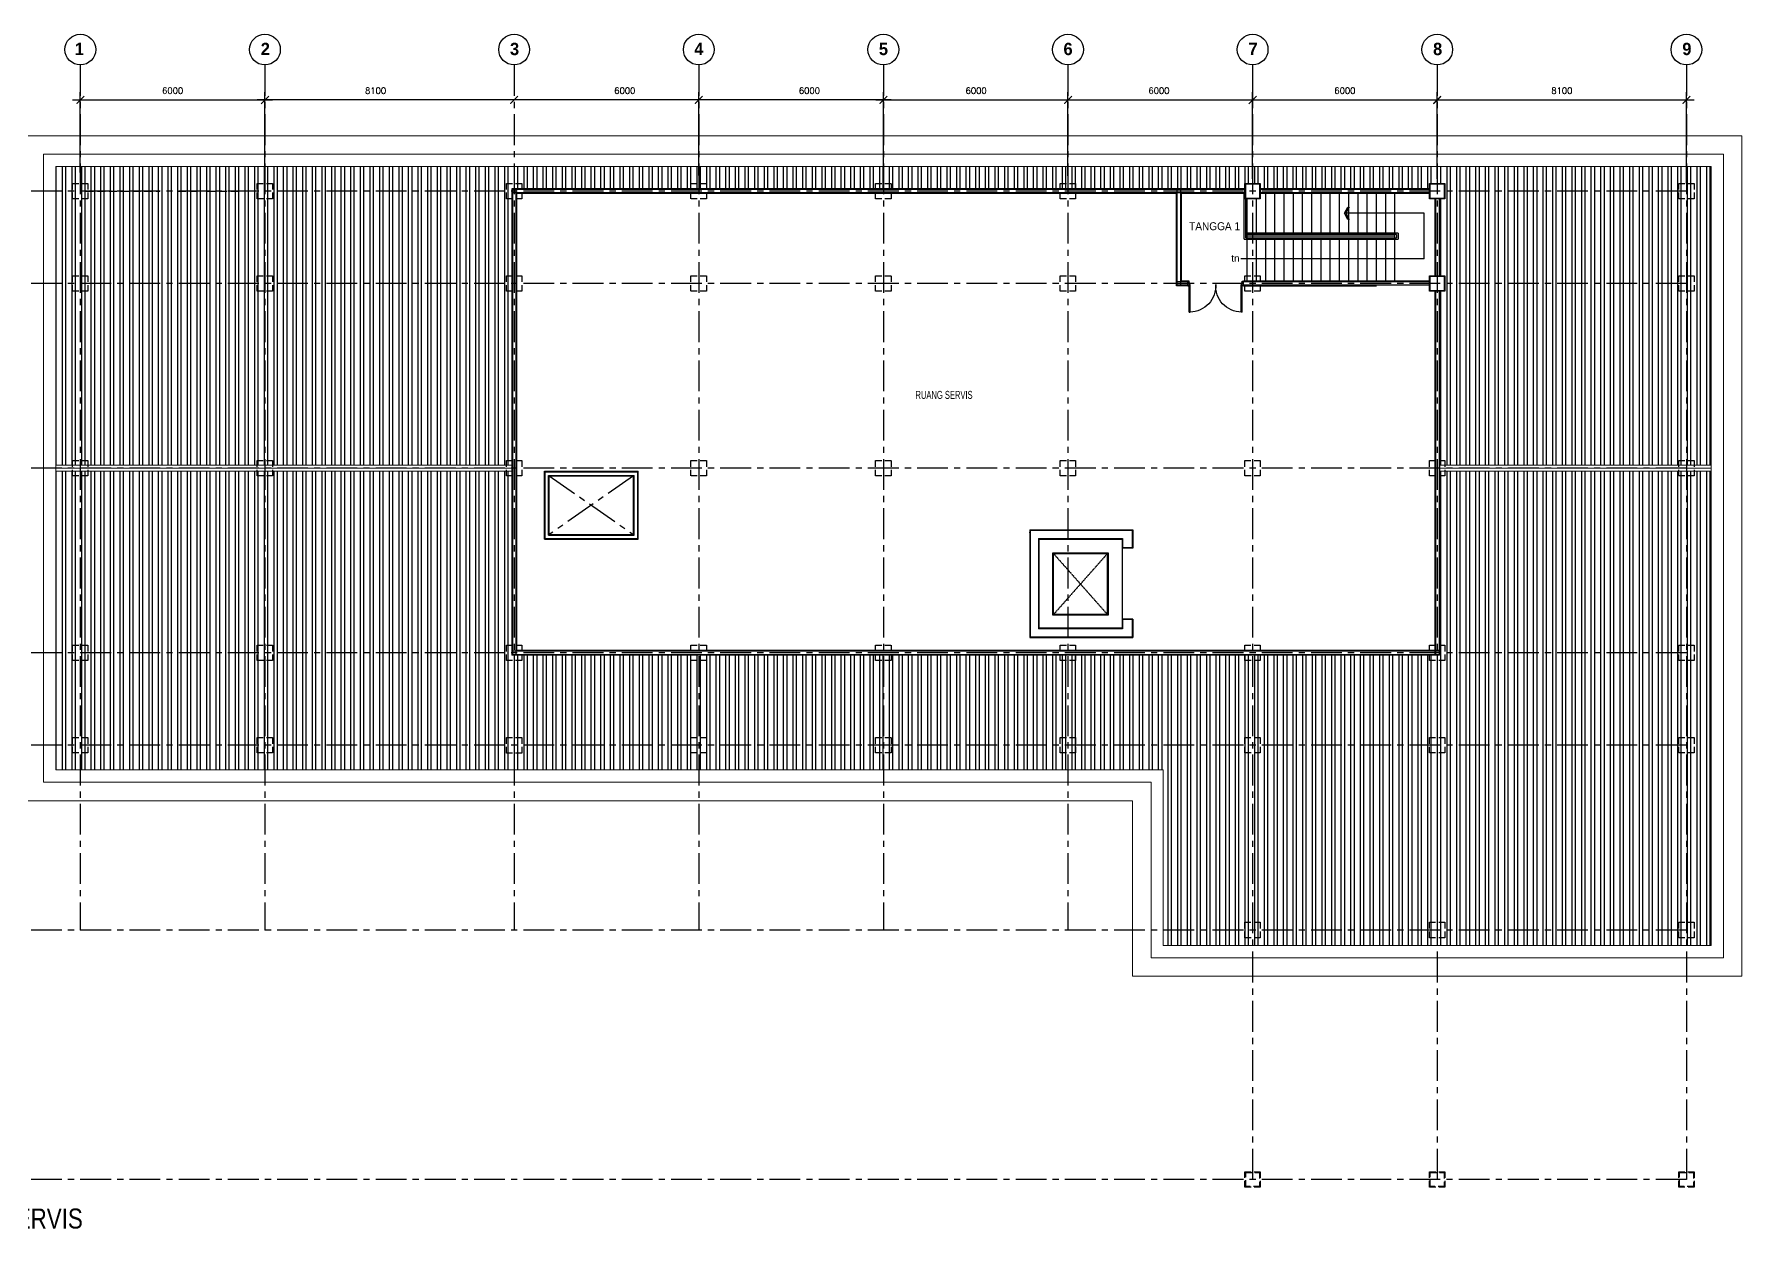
# Model space of a CAD drawing. Header units: millimetres. Extents: x 401562 to 564367, y -269451 to 12039.
# Drawn here: x 466893 to 522392, y -84874 to -46071 of the extents above; entities that cross this region are included whole.
import ezdxf

# ---------------------------------------------------------------- set-up
doc = ezdxf.new("R2010")
doc.units = ezdxf.units.MM
doc.header["$MEASUREMENT"] = 0
for name, pattern in [('CENTER', [2, 1.25, -0.25, 0.25, -0.25]), ('DASHDOT2', [0.5, 0.25, -0.125, 0, -0.125]), ('DASHED', [19.05, 12.7, -6.35]), ('HIDDEN', [0.375, 0.25, -0.125])]:
    doc.linetypes.add(name, pattern=pattern)
doc.layers.add('A-FLOR-OTLN', color=6, linetype='Continuous', lineweight=9)
doc.layers.add('TEXT', color=7, linetype='Continuous', lineweight=9)
for name, color, linetype in [('Bomba', 1, 'Continuous'), ('C-door', 1, 'Continuous'), ('FITTING', 2, 'Continuous'), ('G-bubble', 7, 'Continuous'), ('G2-text', 3, 'Continuous'), ('GRID', 9, 'Continuous'), ('Hatch-wall', 240, 'Continuous'), ('Lift Fitting', 9, 'Continuous'), ('LIFTWALL', 3, 'Continuous'), ('LINE', 1, 'Continuous'), ('ROOF', 9, 'Continuous'), ('SILING', 8, 'Continuous'), ('STAIR', 7, 'Continuous'), ('TEXT UTAMA', 4, 'Continuous'), ('VPORT', 2, 'Continuous'), ('WALL', 3, 'Continuous')]:
    doc.layers.add(name, color=color, linetype=linetype)
doc.layers.get('VPORT').off()
doc.styles.add('1', font='arial.ttf', dxfattribs={"width": 0.8, "height": 300})
doc.styles.add('ARIAL', font='arial.ttf', dxfattribs={"width": 0.65, "height": 1.6})
doc.styles.add('ROMANS', font='romans.shx', dxfattribs={"height": 200})
doc.styles.add('S100-200H', font='romans.shx', dxfattribs={"width": 0.75, "height": 200})
doc.styles.add('TECHNICBOLD', font='teb_____.pfb', dxfattribs={"height": 300})
doc.dimstyles.new('DIM-100', dxfattribs={"dimtxt": 200, "dimasz": 300, "dimexe": 200, "dimexo": 50, "dimgap": 100, "dimtad": 1, "dimtoh": 1, "dimdec": 0, "dimzin": 0, "dimdsep": 46, "dimtxsty": 'S100-200H', "dimcen": 0.09, "dimclrt": 2, "dimadec": 0, "dimazin": 0, "dimtfac": 1, "dimtdec": 0, "dimtix": 1, "dimtofl": 0, "dimtmove": 0, "dimatfit": 3, "dimfxl": 1, "dimtolj": 1, "dimtzin": 0, "dimarcsym": 0})
pattern_1 = [(270, (0, 0), (312.5, -5e-13), []), (270, (110.5, -110.5), (312.5, -5e-13), [])]

# ---------------------------------------------------------------- blocks, each defined once
blk = doc.blocks.new('_ArchTick')
at = {"color": 0, "linetype": 'ByBlock', "const_width": 0.15}
blk.add_lwpolyline([(-0.5, -0.5), (0.5, 0.5)], dxfattribs=at)
blk = doc.blocks.new('*D783')
at = {"layer": 'Bomba', "color": 1, "lineweight": -2, "ltscale": 75, "transparency": 16777216}
for p, q in [((468143, -48207), (474643, -48207)), ((468393, -50569), (468393, -47957)), ((474393, -50769), (474393, -47957))]:
    blk.add_line(p, q, dxfattribs=at)
at = {"layer": 'Bomba', "color": 1, "lineweight": -2, "ltscale": 75, "transparency": 16777216, "xscale": 250, "yscale": 250, "zscale": 250, "rotation": 180}
blk.add_blockref('_ArchTick', (468393, -48207), dxfattribs=at)
at = {"layer": 'Bomba', "color": 1, "lineweight": -2, "ltscale": 75, "transparency": 16777216, "xscale": 250, "yscale": 250, "zscale": 250}
blk.add_blockref('_ArchTick', (474393, -48207), dxfattribs=at)
at = {"layer": 'Bomba', "color": 3, "ltscale": 75, "transparency": 16777216, "insert": (471393, -47907), "char_height": 200, "attachment_point": 5, "style": 'ROMANS'}
blk.add_mtext('\\A1;6000', dxfattribs=at)
blk = doc.blocks.new('*D784')
at = {"layer": 'Bomba', "color": 1, "lineweight": -2, "ltscale": 75, "transparency": 16777216}
for p, q in [((506241, -48207), (512741, -48207)), ((506491, -50769), (506491, -47957)), ((512491, -50769), (512491, -47957))]:
    blk.add_line(p, q, dxfattribs=at)
at = {"layer": 'Bomba', "color": 1, "lineweight": -2, "ltscale": 75, "transparency": 16777216, "xscale": 250, "yscale": 250, "zscale": 250, "rotation": 180}
blk.add_blockref('_ArchTick', (506491, -48207), dxfattribs=at)
at = {"layer": 'Bomba', "color": 1, "lineweight": -2, "ltscale": 75, "transparency": 16777216, "xscale": 250, "yscale": 250, "zscale": 250}
blk.add_blockref('_ArchTick', (512491, -48207), dxfattribs=at)
at = {"layer": 'Bomba', "color": 3, "ltscale": 75, "transparency": 16777216, "insert": (509491, -47907), "char_height": 200, "attachment_point": 5, "style": 'ROMANS'}
blk.add_mtext('\\A1;6000', dxfattribs=at)
blk = doc.blocks.new('*D785')
at = {"layer": 'Bomba', "color": 1, "lineweight": -2, "ltscale": 75, "transparency": 16777216}
for p, q in [((512242, -48208), (520842, -48208)), ((512492, -50669), (512492, -47958)), ((520592, -50919), (520592, -47958))]:
    blk.add_line(p, q, dxfattribs=at)
at = {"layer": 'Bomba', "color": 1, "lineweight": -2, "ltscale": 75, "transparency": 16777216, "xscale": 250, "yscale": 250, "zscale": 250, "rotation": 180}
blk.add_blockref('_ArchTick', (512492, -48208), dxfattribs=at)
at = {"layer": 'Bomba', "color": 1, "lineweight": -2, "ltscale": 75, "transparency": 16777216, "xscale": 250, "yscale": 250, "zscale": 250}
blk.add_blockref('_ArchTick', (520592, -48208), dxfattribs=at)
at = {"layer": 'Bomba', "color": 3, "ltscale": 75, "transparency": 16777216, "insert": (516542, -47908), "char_height": 200, "attachment_point": 5, "style": 'ROMANS'}
blk.add_mtext('\\A1;8100', dxfattribs=at)
blk = doc.blocks.new('*D789')
at = {"layer": 'Bomba', "color": 1, "lineweight": -2, "ltscale": 75, "transparency": 16777216}
for p, q in [((494242, -48208), (500742, -48208)), ((494492, -50664), (494492, -47958)), ((500492, -48208), (500492, -47958))]:
    blk.add_line(p, q, dxfattribs=at)
at = {"layer": 'Bomba', "color": 1, "lineweight": -2, "ltscale": 75, "transparency": 16777216, "xscale": 250, "yscale": 250, "zscale": 250, "rotation": 180}
blk.add_blockref('_ArchTick', (494492, -48208), dxfattribs=at)
at = {"layer": 'Bomba', "color": 1, "lineweight": -2, "ltscale": 75, "transparency": 16777216, "xscale": 250, "yscale": 250, "zscale": 250}
blk.add_blockref('_ArchTick', (500492, -48208), dxfattribs=at)
at = {"layer": 'Bomba', "color": 3, "ltscale": 75, "transparency": 16777216, "insert": (497507, -47908), "char_height": 200, "attachment_point": 5, "style": 'ROMANS'}
blk.add_mtext('\\A1;6000', dxfattribs=at)
blk = doc.blocks.new('*D791')
at = {"layer": 'Bomba', "color": 1, "lineweight": -2, "ltscale": 75, "transparency": 16777216}
for p, q in [((506492, -47701), (506492, -48458)), ((500242, -48208), (506742, -48208)), ((500492, -50669), (500492, -47958))]:
    blk.add_line(p, q, dxfattribs=at)
at = {"layer": 'Bomba', "color": 1, "lineweight": -2, "ltscale": 75, "transparency": 16777216, "xscale": 250, "yscale": 250, "zscale": 250, "rotation": 180}
blk.add_blockref('_ArchTick', (500492, -48208), dxfattribs=at)
at = {"layer": 'Bomba', "color": 1, "lineweight": -2, "ltscale": 75, "transparency": 16777216, "xscale": 250, "yscale": 250, "zscale": 250}
blk.add_blockref('_ArchTick', (506492, -48208), dxfattribs=at)
at = {"layer": 'Bomba', "color": 3, "ltscale": 75, "transparency": 16777216, "insert": (503447, -47908), "char_height": 200, "attachment_point": 5, "style": 'ROMANS'}
blk.add_mtext('\\A1;6000', dxfattribs=at)
blk = doc.blocks.new('*D792')
at = {"layer": 'Bomba', "color": 1, "lineweight": -2, "ltscale": 75, "transparency": 16777216}
for p, q in [((482743, -48208), (474143, -48208)), ((474393, -48457), (474393, -48458)), ((482493, -48457), (482493, -48458))]:
    blk.add_line(p, q, dxfattribs=at)
at = {"layer": 'Bomba', "color": 1, "lineweight": -2, "ltscale": 75, "transparency": 16777216, "xscale": 250, "yscale": 250, "zscale": 250, "rotation": 180}
blk.add_blockref('_ArchTick', (474393, -48208), dxfattribs=at)
at = {"layer": 'Bomba', "color": 1, "lineweight": -2, "ltscale": 75, "transparency": 16777216, "xscale": 250, "yscale": 250, "zscale": 250}
blk.add_blockref('_ArchTick', (482493, -48208), dxfattribs=at)
at = {"layer": 'Bomba', "color": 3, "ltscale": 75, "transparency": 16777216, "insert": (477989, -47908), "char_height": 200, "attachment_point": 5, "style": 'ROMANS'}
blk.add_mtext('\\A1;8100', dxfattribs=at)
blk = doc.blocks.new('*D793')
at = {"layer": 'Bomba', "color": 1, "lineweight": -2, "ltscale": 75, "transparency": 16777216}
for p, q in [((488742, -48208), (482242, -48208)), ((482492, -48457), (482492, -48458)), ((488492, -48457), (488492, -48458))]:
    blk.add_line(p, q, dxfattribs=at)
at = {"layer": 'Bomba', "color": 1, "lineweight": -2, "ltscale": 75, "transparency": 16777216, "xscale": 250, "yscale": 250, "zscale": 250, "rotation": 180}
blk.add_blockref('_ArchTick', (482492, -48208), dxfattribs=at)
at = {"layer": 'Bomba', "color": 1, "lineweight": -2, "ltscale": 75, "transparency": 16777216, "xscale": 250, "yscale": 250, "zscale": 250}
blk.add_blockref('_ArchTick', (488492, -48208), dxfattribs=at)
at = {"layer": 'Bomba', "color": 3, "ltscale": 75, "transparency": 16777216, "insert": (486089, -47908), "char_height": 200, "attachment_point": 5, "style": 'ROMANS'}
blk.add_mtext('\\A1;6000', dxfattribs=at)
blk = doc.blocks.new('*D796')
at = {"layer": 'Bomba', "color": 1, "lineweight": -2, "ltscale": 75, "transparency": 16777216}
for p, q in [((494742, -48208), (488242, -48208)), ((488492, -50664), (488492, -47958)), ((494492, -50669), (494492, -47958))]:
    blk.add_line(p, q, dxfattribs=at)
at = {"layer": 'Bomba', "color": 1, "lineweight": -2, "ltscale": 75, "transparency": 16777216, "xscale": 250, "yscale": 250, "zscale": 250, "rotation": 180}
blk.add_blockref('_ArchTick', (488492, -48208), dxfattribs=at)
at = {"layer": 'Bomba', "color": 1, "lineweight": -2, "ltscale": 75, "transparency": 16777216, "xscale": 250, "yscale": 250, "zscale": 250}
blk.add_blockref('_ArchTick', (494492, -48208), dxfattribs=at)
at = {"layer": 'Bomba', "color": 3, "ltscale": 75, "transparency": 16777216, "insert": (492089, -47908), "char_height": 200, "attachment_point": 5, "style": 'ROMANS'}
blk.add_mtext('\\A1;6000', dxfattribs=at)
blk = doc.blocks.new('A$C208C13F9')
at = {"layer": 'FITTING', "color": 4}
for p, q in [((750, 725), (750, 2750)), ((750, 2750), (2550, 2750)), ((775, 750), (775, 2725)), ((775, 2725), (2525, 2725)), ((2525, 750), (2525, 2725)), ((2550, 2750), (2550, 725)), ((2550, 725), (750, 725)), ((2525, 750), (775, 750))]:
    blk.add_line(p, q, dxfattribs=at)
at = {"layer": 'Lift Fitting', "linetype": 'DASHDOT2'}
for p, q in [((775, 2725), (2525, 750)), ((2525, 2725), (775, 750))]:
    blk.add_line(p, q, dxfattribs=at)
at = {"layer": 'LIFTWALL'}
for p, q in [((18, 3482), (3332, 3482)), ((18, 3482), (18, 18)), ((3332, 3482), (3332, 2918)), ((282, 3218), (3018, 3218)), ((282, 3218), (282, 282)), ((3018, 3218), (3018, 2918)), ((3332, 2918), (3018, 2918)), ((3018, 582), (3018, 282)), ((3332, 582), (3018, 582)), ((3332, 582), (3332, 18)), ((18, 18), (3332, 18)), ((3018, 282), (282, 282))]:
    blk.add_line(p, q, dxfattribs=at)
at = {"layer": 'LINE', "color": 9, "linetype": 'Continuous', "ltscale": 2000}
for p, q in [((0, 3500), (3350, 3500)), ((0, 3500), (0, 0)), ((3350, 3500), (3350, 2900)), ((300, 3200), (3000, 3200)), ((300, 3200), (300, 300)), ((3000, 3200), (3000, 2900)), ((3350, 2900), (3000, 2900)), ((3000, 600), (3000, 300)), ((3350, 600), (3000, 600)), ((3350, 600), (3350, 0)), ((0, 0), (3350, 0)), ((3000, 300), (300, 300))]:
    blk.add_line(p, q, dxfattribs=at)
blk = doc.blocks.new('P9')
at = {"layer": 'C-door', "color": 12}
for p, q in [((532183, 332523), (533083, 332523)), ((532183, 332523), (532183, 332493)), ((532183, 332493), (533083, 332493)), ((533038, 332560), (533038, 332560)), ((533038, 332560), (533188, 332560)), ((533038, 332560), (533038, 332525)), ((533038, 332525), (533085, 332525)), ((533083, 332523), (533083, 332493)), ((533085, 332525), (533085, 332510)), ((533085, 332510), (533141, 332510)), ((533141, 332525), (533188, 332525)), ((533141, 332510), (533141, 332525)), ((533188, 332525), (533188, 332560)), ((532183, 330827), (533083, 330827)), ((532183, 330797), (532183, 330827)), ((532183, 330797), (533083, 330797)), ((533038, 330760), (533038, 330795)), ((533038, 330795), (533085, 330795)), ((533083, 330797), (533083, 330827)), ((533085, 330810), (533141, 330810)), ((533085, 330795), (533085, 330810)), ((533085, 330795), (533085, 330810)), ((533141, 330810), (533141, 330795)), ((533141, 330795), (533188, 330795)), ((533188, 330795), (533188, 330760)), ((533038, 330760), (533038, 330760)), ((533038, 330760), (533188, 330760))]:
    blk.add_line(p, q, dxfattribs=at)
at = {"layer": 'Hatch-wall', "color": 1, "ltscale": 2}
for centre, start, end in [((533034, 332510), 181.13, 273.2981), ((533034, 330810), 86.7019, 178.87)]:
    blk.add_arc(centre, 851, start, end, dxfattribs=at)

msp = doc.modelspace()

# ---------------------------------------------------------------- hatches: boundary and pattern name
at = {"layer": 'ROOF', "linetype": 'Continuous'}
h = msp.add_hatch(dxfattribs=at)
h.set_pattern_fill('STEEL', color=252, scale=2500, angle=585, style=0)
h.set_pattern_definition(pattern_1)
h.paths.add_polyline_path([(482416.8, -60068.5), (467592.6, -60068.4), (467592.6, -50368.8), (521391.9, -50369.2), (521391.8, -60068.9), (512568.8, -60068.8), (512568.8, -54418.8), (512742.4, -54418.8), (512742.4, -53918.8), (512568.9, -53918.8), (512568.9, -51418.8), (512742.4, -51418.8), (512742.4, -50918.8), (512241.4, -50918.8), (512241.4, -51093.8), (506742.4, -51093.8), (506742.4, -50918.8), (506241.4, -50918.8), (506241.4, -51093.8), (482416.9, -51093.8)])
h = msp.add_hatch(dxfattribs=at)
h.set_pattern_fill('STEEL', color=252, scale=2500, angle=585, style=0)
h.set_pattern_definition(pattern_1)
h.paths.add_polyline_path([(482416.8, -60268.5), (467592.6, -60268.4), (467592.6, -69968.8), (503589.7, -69968.8), (503589.7, -75668.8), (521391.7, -75668.9), (521391.8, -60268.9), (512568.8, -60268.8), (512568.8, -66244), (482416.8, -66243.8)])

# ---------------------------------------------------------------- linework, layer by layer
at = {"color": 9, "linetype": 'DASHED', "ltscale": 20}
for p, q in [((468567.2, -51168.8), (470973.4, -51168.8)), ((471567.1, -51168.8), (472223.4, -51168.8)), ((472523.4, -51168.8), (473618.8, -51168.8))]:
    msp.add_line(p, q, dxfattribs=at)
at = {"layer": 'A-FLOR-OTLN', "color": 4, "linetype": 'Continuous', "ltscale": 12}
for p, q in [((522391.9, -49368.8), (466592.7, -49368.8)), ((522391.9, -49368.8), (522391.7, -76668.8)), ((467192.6, -49968.8), (467192.5, -70368.8)), ((521791.9, -49968.8), (467192.6, -49968.8)), ((467592.6, -50368.8), (467592.5, -69968.8)), ((521391.9, -50368.8), (467592.6, -50368.8)), ((521391.9, -50368.8), (521391.7, -75668.8)), ((521791.9, -49968.8), (521791.7, -76068.8)), ((467592.6, -60068.4), (482416.8, -60068.5)), ((467592.6, -60168.8), (482416.8, -60168.8)), ((467592.6, -60268.4), (482416.8, -60268.5)), ((512568.8, -60068.8), (521391.8, -60068.9)), ((512568.8, -60168.8), (521391.8, -60168.9)), ((512568.8, -60268.8), (521391.8, -60268.9)), ((503189.7, -70368.8), (467192.5, -70368.8)), ((503589.7, -69968.8), (467592.5, -69968.8)), ((503189.7, -76068.8), (503189.7, -70368.8)), ((503589.7, -75668.8), (503589.7, -69968.8)), ((502589.7, -70968.8), (466592.5, -70968.8)), ((502589.7, -76668.8), (502589.7, -70968.8)), ((521391.7, -75668.8), (503589.7, -75668.8)), ((521791.7, -76068.8), (503189.7, -76068.8)), ((522391.7, -76668.8), (502589.7, -76668.8))]:
    msp.add_line(p, q, dxfattribs=at)
at = {"layer": 'A-FLOR-OTLN', "color": 6, "linetype": 'Continuous', "ltscale": 12}
for points in [[(506266.4, -50943.8), (506717.4, -50943.8), (506717.4, -51393.8), (506266.4, -51393.8)], [(512266.4, -50943.8), (512717.4, -50943.8), (512717.4, -51393.8), (512266.4, -51393.8)], [(512266.4, -53943.8), (512717.4, -53943.8), (512717.4, -54393.8), (512266.4, -54393.8)]]:
    msp.add_lwpolyline(points, close=True, dxfattribs=at)
at = {"layer": 'G-bubble'}
for centre in [(468394.7, -46571.2), (474392.7, -46571.2), (482492, -46571.2), (488492.7, -46571.2), (494492, -46571.3), (500492, -46571.2), (506492, -46571.2), (512492, -46571.2), (520591.9, -46571.2)]:
    msp.add_circle(centre, 500, dxfattribs=at)
at = {"layer": 'GRID', "linetype": 'CENTER', "ltscale": 800}
for p, q in [((468392.7, -47071.2), (468392.4, -75168.8)), ((474392.7, -47071.2), (474392.4, -75168.8)), ((482492, -47071.2), (482491.7, -75168.8)), ((488492, -47071.2), (488491.7, -75168.8)), ((494492, -47071.3), (494491.7, -75168.8)), ((500492, -47071.2), (500491.7, -75168.8)), ((506492, -47071.2), (506491.6, -83268.8)), ((512492, -47071.2), (512491.6, -83268.8)), ((520591.9, -47071.2), (520591.6, -83268.8)), ((520591.9, -51168.8), (451392.6, -51168.8)), ((520591.9, -54168.8), (451392.6, -54168.8)), ((520591.9, -60168.8), (451392.6, -60168.8)), ((483627.5, -60418.9), (486373.6, -62323.9)), ((486373.6, -60418.9), (483627.5, -62323.9)), ((520591.9, -66168.8), (451392.6, -66168.8)), ((520591.9, -69168.8), (451392.6, -69168.8)), ((520591.9, -75168.8), (451392.6, -75168.8)), ((520591.9, -83268.8), (451392.6, -83268.8))]:
    msp.add_line(p, q, dxfattribs=at)
at = {"layer": 'GRID', "color": 9, "linetype": 'HIDDEN', "ltscale": 800}
msp.add_line((506217.6, -51248.8), (506217.6, -51243.8), dxfattribs=at)
for points in [[(468140.1, -50918.4), (468641.2, -50918.4), (468641.2, -51418.4), (468140.1, -51418.4)], [(474140.1, -50918.4), (474641.2, -50918.4), (474641.2, -51418.4), (474140.1, -51418.4)], [(482239.4, -50918.6), (482740.5, -50918.6), (482740.5, -51418.6), (482239.4, -51418.6)], [(488239.4, -50918.4), (488740.5, -50918.4), (488740.5, -51418.4), (488239.4, -51418.4)], [(494239.4, -50918.4), (494740.5, -50918.4), (494740.5, -51418.4), (494239.4, -51418.4)], [(500239.4, -50918.7), (500740.5, -50918.7), (500740.5, -51418.7), (500239.4, -51418.7)], [(520339.4, -50918.8), (520840.5, -50918.8), (520840.5, -51418.8), (520339.4, -51418.8)], [(468140.1, -53918.4), (468641.2, -53918.4), (468641.2, -54418.4), (468140.1, -54418.4)], [(474140.1, -53918.4), (474641.2, -53918.4), (474641.2, -54418.4), (474140.1, -54418.4)], [(482239.4, -53918.6), (482740.4, -53918.6), (482740.4, -54418.6), (482239.4, -54418.6)], [(488239.4, -53918.4), (488740.4, -53918.4), (488740.4, -54418.4), (488239.4, -54418.4)], [(494239.4, -53918.4), (494740.4, -53918.4), (494740.4, -54418.4), (494239.4, -54418.4)], [(500239.4, -53918.7), (500740.4, -53918.7), (500740.4, -54418.7), (500239.4, -54418.7)], [(506239.4, -53918.8), (506740.4, -53918.8), (506740.4, -54418.8), (506239.4, -54418.8)], [(520339.4, -53918.8), (520840.5, -53918.8), (520840.5, -54418.8), (520339.4, -54418.8)], [(468140, -59918.8), (468641.1, -59918.8), (468641.1, -60418.8), (468140, -60418.8)], [(474140, -59918.8), (474641.1, -59918.8), (474641.1, -60418.8), (474140, -60418.8)], [(482239.3, -59919), (482740.4, -59919), (482740.4, -60419), (482239.3, -60419)], [(488239.3, -59918.8), (488740.4, -59918.8), (488740.4, -60418.8), (488239.3, -60418.8)], [(494239.3, -59918.8), (494740.4, -59918.8), (494740.4, -60418.8), (494239.3, -60418.8)], [(500239.3, -59919.1), (500740.4, -59919.1), (500740.4, -60419.1), (500239.3, -60419.1)], [(506239.3, -59919.2), (506740.4, -59919.2), (506740.4, -60419.2), (506239.3, -60419.2)], [(512239.4, -59918.8), (512740.5, -59918.8), (512740.5, -60418.8), (512239.4, -60418.8)], [(520339.5, -59918.8), (520840.5, -59918.8), (520840.5, -60418.8), (520339.5, -60418.8)], [(468140, -65918.8), (468641.1, -65918.8), (468641.1, -66418.8), (468140, -66418.8)], [(474140, -65918.8), (474641.1, -65918.8), (474641.1, -66418.8), (474140, -66418.8)], [(482239.3, -65919), (482740.3, -65919), (482740.3, -66419), (482239.3, -66419)], [(488239.3, -65918.8), (488740.3, -65918.8), (488740.3, -66418.8), (488239.3, -66418.8)], [(494239.3, -65918.8), (494740.4, -65918.8), (494740.4, -66418.8), (494239.3, -66418.8)], [(500239.3, -65919.1), (500740.4, -65919.1), (500740.4, -66419.1), (500239.3, -66419.1)], [(506239.3, -65919.2), (506740.4, -65919.2), (506740.4, -66419.2), (506239.3, -66419.2)], [(512239.4, -65918.8), (512740.5, -65918.8), (512740.5, -66418.8), (512239.4, -66418.8)], [(520339.3, -65918.8), (520840.3, -65918.8), (520840.3, -66418.8), (520339.3, -66418.8)], [(468140, -68918.8), (468641, -68918.8), (468641, -69418.8), (468140, -69418.8)], [(474140, -68918.8), (474641, -68918.8), (474641, -69418.8), (474140, -69418.8)], [(482239.3, -68919), (482740.3, -68919), (482740.3, -69419), (482239.3, -69419)], [(488239.3, -68918.8), (488740.3, -68918.8), (488740.3, -69418.8), (488239.3, -69418.8)], [(494239.3, -68918.8), (494740.3, -68918.8), (494740.3, -69418.8), (494239.3, -69418.8)], [(500239.3, -68918.7), (500740.3, -68918.7), (500740.3, -69418.7), (500239.3, -69418.7)], [(506239.3, -68918.8), (506740.3, -68918.8), (506740.3, -69418.8), (506239.3, -69418.8)], [(512239.3, -68918.8), (512740.3, -68918.8), (512740.3, -69418.8), (512239.3, -69418.8)], [(520339.2, -68918.8), (520840.3, -68918.8), (520840.3, -69418.8), (520339.2, -69418.8)], [(506239.2, -74918.8), (506740.3, -74918.8), (506740.3, -75418.8), (506239.2, -75418.8)], [(512239.2, -74918.8), (512740.3, -74918.8), (512740.3, -75418.8), (512239.2, -75418.8)], [(520339.4, -74918.8), (520840.5, -74918.8), (520840.5, -75418.8), (520339.4, -75418.8)], [(506241.4, -83018.8), (506742.4, -83018.8), (506742.4, -83518.8), (506241.4, -83518.8)], [(506266.4, -83043.8), (506717.4, -83043.8), (506717.4, -83493.8), (506266.4, -83493.8)], [(512241.2, -83018.8), (512742.2, -83018.8), (512742.2, -83518.8), (512241.2, -83518.8)], [(512241.4, -83018.8), (512742.4, -83018.8), (512742.4, -83518.8), (512241.4, -83518.8)], [(512266.2, -83043.8), (512717.2, -83043.8), (512717.2, -83493.8), (512266.2, -83493.8)], [(512266.4, -83043.8), (512717.4, -83043.8), (512717.4, -83493.8), (512266.4, -83493.8)], [(520341.1, -83018.8), (520842.2, -83018.8), (520842.2, -83518.8), (520341.1, -83518.8)], [(520341.2, -83018.8), (520842.2, -83018.8), (520842.2, -83518.8), (520341.2, -83518.8)], [(520366.1, -83043.8), (520817.2, -83043.8), (520817.2, -83493.8), (520366.1, -83493.8)], [(520366.2, -83043.8), (520817.2, -83043.8), (520817.2, -83493.8), (520366.2, -83493.8)]]:
    msp.add_lwpolyline(points, close=True, dxfattribs=at)
at = {"layer": 'LINE', "color": 9, "linetype": 'Continuous', "ltscale": 2000}
for p, q in [((482416.9, -51093.8), (482416.8, -66243.8)), ((506241.4, -51093.8), (482416.9, -51093.8)), ((482566.9, -51243.8), (482566.8, -66093.8)), ((504017.8, -51243.8), (482566.9, -51243.8)), ((504017.8, -54243.7), (504017.8, -51243.8)), ((504167.5, -51243.8), (504167.5, -54093.7)), ((506241.4, -51243.8), (504167.5, -51243.8)), ((506317.6, -52531.3), (506317.6, -51418.8)), ((506617.6, -52531.3), (506617.6, -51418.8)), ((512241.4, -51093.8), (506742.4, -51093.8)), ((512241.4, -51243.8), (506742.4, -51243.8)), ((506917.6, -52531.3), (506917.6, -51243.8)), ((507217.6, -52531.3), (507217.6, -51243.8)), ((507517.6, -52531.3), (507517.6, -51243.8)), ((507817.6, -52531.3), (507817.6, -51243.8)), ((508117.6, -52531.3), (508117.6, -51243.8)), ((508417.6, -52531.3), (508417.6, -51243.8)), ((508717.6, -52531.3), (508717.6, -51243.8)), ((509017.6, -52531.3), (509017.6, -51243.8)), ((509317.6, -52531.3), (509317.6, -51243.8)), ((509617.6, -52531.3), (509617.6, -51243.8)), ((509917.6, -52531.3), (509917.6, -51243.8)), ((510217.6, -52531.3), (510217.6, -51243.8)), ((510517.6, -52531.3), (510517.6, -51243.8)), ((510817.6, -52531.3), (510817.6, -51243.8)), ((511117.6, -52531.3), (511117.6, -51243.8)), ((512418.9, -51418.8), (512418.9, -53918.8)), ((512568.9, -51418.8), (512568.9, -53918.8)), ((506317.6, -52681.3), (506317.6, -52581.3)), ((511117.6, -52681.3), (511117.6, -52581.3)), ((506317.6, -54093.7), (506317.6, -52731.3)), ((506617.6, -54093.7), (506617.6, -52731.3)), ((506917.6, -54093.7), (506917.6, -52731.3)), ((507217.6, -54093.7), (507217.6, -52731.3)), ((507517.6, -54093.7), (507517.6, -52731.3)), ((507817.6, -54093.7), (507817.6, -52731.3)), ((508117.6, -54093.7), (508117.6, -52731.3)), ((508417.6, -54093.7), (508417.6, -52731.3)), ((508717.6, -54093.7), (508717.6, -52731.3)), ((509017.6, -54093.7), (509017.6, -52731.3)), ((509317.6, -54093.7), (509317.6, -52731.3)), ((509617.6, -54093.7), (509617.6, -52731.3)), ((509917.6, -54093.7), (509917.6, -52731.3)), ((510217.6, -54093.7), (510217.6, -52731.3)), ((510517.6, -54093.7), (510517.6, -52731.3)), ((510817.6, -54093.7), (510817.6, -52731.3)), ((511117.6, -54093.7), (511117.6, -52731.3)), ((504392.2, -54243.7), (504017.8, -54243.7)), ((504392.2, -54093.7), (504167.5, -54093.7)), ((506192.2, -54243.7), (510516.7, -54243.8)), ((512418.9, -54418.8), (512418.8, -66244)), ((512568.9, -54418.8), (512568.8, -66244)), ((483477.6, -62473.9), (483477.5, -60268.9)), ((483627.6, -62323.9), (483627.5, -60418.9)), ((502247.5, -62768.2), (502247.5, -65068.2)), ((512566.8, -66243.8), (482416.8, -66243.8)), ((512566.8, -66093.8), (482566.8, -66093.8)), ((494417, -69418.9), (494417, -69418.8)), ((494566.9, -69418.8), (494566.9, -69418.9)), ((500417, -69418.8), (500417, -69418.7)), ((500566.9, -69418.7), (500566.9, -69418.8)), ((506417, -69418.9), (506417, -69418.8)), ((506566.9, -69418.8), (506566.9, -69418.9)), ((506416.9, -75418.9), (506416.9, -75418.8)), ((506566.9, -75418.8), (506566.9, -75418.9))]:
    msp.add_line(p, q, dxfattribs=at)
at = {"layer": 'LINE', "color": 1, "linetype": 'Continuous', "ltscale": 2000}
for p, q in [((506217.6, -52731.3), (506217.6, -51243.8)), ((506267.6, -52681.3), (506267.6, -51418.8)), ((511217.6, -52531.3), (506267.6, -52531.3)), ((511167.6, -52581.3), (506267.6, -52581.3)), ((506267.6, -52681.3), (511167.6, -52681.3)), ((511167.6, -52581.3), (511167.6, -52681.3)), ((511217.6, -52531.3), (511217.6, -52731.3)), ((506217.6, -52731.3), (511217.6, -52731.3))]:
    msp.add_line(p, q, dxfattribs=at)
at = {"layer": 'LINE'}
msp.add_line((511117.6, -52631.3), (506317.6, -52631.3), dxfattribs=at)
at = {"layer": 'LINE', "color": 9, "linetype": 'Continuous', "ltscale": 2000}
for points in [[(506241.4, -50918.8), (506742.4, -50918.8), (506742.4, -51418.8), (506241.4, -51418.8)], [(512241.4, -50918.8), (512742.4, -50918.8), (512742.4, -51418.8), (512241.4, -51418.8)], [(512241.4, -53918.8), (512742.4, -53918.8), (512742.4, -54418.8), (512241.4, -54418.8)]]:
    msp.add_lwpolyline(points, close=True, dxfattribs=at)
at = {"layer": 'SILING', "color": 9}
for p, q in [((512241.4, -54093.7), (506192.2, -54093.7)), ((483477.5, -60268.9), (486523.6, -60268.9)), ((483627.5, -60268.9), (486373.6, -60268.9)), ((483627.5, -60418.9), (486373.6, -60418.9)), ((486373.6, -62323.9), (486373.6, -60418.9)), ((486523.6, -62473.9), (486523.6, -60268.9)), ((483477.6, -62473.9), (486523.6, -62473.9)), ((483627.6, -62323.9), (486373.6, -62323.9)), ((483627.6, -62473.9), (486373.6, -62473.9)), ((499247.6, -62268.2), (499247.6, -62243.5))]:
    msp.add_line(p, q, dxfattribs=at)
at = {"layer": 'STAIR', "color": 1}
for p, q in [((512067.6, -51890), (509516.9, -51890)), ((512067.6, -53372.5), (512067.6, -51890)), ((512067.6, -53372.5), (506106, -53372.5))]:
    msp.add_line(p, q, dxfattribs=at)
at = {"layer": 'STAIR', "color": 7}
msp.add_lwpolyline([(509632.5, -52090.3), (509589.2, -52090.3), (509473.6, -51890), (509589.2, -51689.8), (509632.5, -51689.8), (509516.9, -51890)], close=True, dxfattribs=at)
at = {"layer": 'WALL'}
for p, q in [((482434.9, -51111.8), (482434.8, -66225.8)), ((506241.4, -51111.8), (482434.9, -51111.8)), ((506241.4, -51225.8), (482434.9, -51225.8)), ((482548.9, -51111.8), (482548.8, -66225.8)), ((504035.8, -54225.7), (504035.8, -51111.8)), ((504149.8, -51111.8), (504149.8, -54225.7)), ((512241.4, -51111.8), (506742.4, -51111.8)), ((512241.4, -51225.8), (506742.4, -51225.8)), ((512436.9, -51418.8), (512436.9, -53918.8)), ((512550.9, -51418.8), (512550.9, -53918.8)), ((504392.2, -54111.7), (504035.8, -54111.7)), ((504392.2, -54225.7), (504035.8, -54225.7)), ((512241.4, -54111.8), (506192.2, -54111.7)), ((512241.4, -54225.7), (506192.2, -54225.7)), ((512436.9, -54418.8), (512436.8, -66244)), ((512550.9, -54418.8), (512550.8, -66244)), ((483495.6, -62455.9), (483495.5, -60286.9)), ((483495.5, -60286.9), (486505.6, -60286.9)), ((483609.6, -62341.9), (483609.5, -60400.9)), ((483609.5, -60400.9), (486391.6, -60400.9)), ((486391.6, -62341.9), (486391.6, -60400.9)), ((486505.6, -60286.9), (486505.6, -62455.9)), ((483495.6, -62455.9), (486505.6, -62455.9)), ((483609.6, -62341.9), (486391.6, -62341.9)), ((499265.6, -62268.2), (499265.6, -62243.5)), ((512566.8, -66111.8), (482434.8, -66111.8)), ((512566.8, -66225.8), (482434.8, -66225.8)), ((494434.9, -69418.8), (494434.9, -69418.9)), ((494548.9, -69418.8), (494548.9, -69418.9)), ((500434.9, -69418.7), (500434.9, -69418.8)), ((500548.9, -69418.7), (500548.9, -69418.8)), ((506434.9, -69418.8), (506434.9, -69418.9)), ((506548.9, -69418.8), (506548.9, -69418.9)), ((506434.8, -75418.8), (506434.8, -75418.9)), ((506548.9, -75418.8), (506548.9, -75418.9))]:
    msp.add_line(p, q, dxfattribs=at)

# ---------------------------------------------------------------- block references
at = {"layer": 'A-FLOR-OTLN', "color": 6, "linetype": 'Continuous', "ltscale": 12}
msp.add_blockref('A$C208C13F9', (499247.5, -65668.2), dxfattribs=at)
at = {"layer": 'VPORT', "color": 3, "xscale": -1, "rotation": 270}
msp.add_blockref('P9', (173632, -587282), dxfattribs=at)

# ---------------------------------------------------------------- texts
at = {"layer": 'G2-text', "linetype": 'Continuous', "style": 'ARIAL', "width": 0.9}
msp.add_text('TANGGA 1', height=260, dxfattribs=at).set_placement((504430.1, -52439.2, -163082.3))
at = {"layer": 'G2-text', "linetype": 'Continuous', "insert": (496463.7, -57789.4), "char_height": 260, "attachment_point": 5, "style": 'ARIAL'}
msp.add_mtext_dynamic_manual_height_columns('RUANG SERVIS', width=2912.799, gutter_width=1, heights=[0], dxfattribs=at)
at = {"layer": 'STAIR', "color": 0, "linetype": 'Continuous', "style": 'ARIAL'}
msp.add_text('tn', height=230, dxfattribs=at).set_placement((505799.1, -53462.6, 326164.7))
at = {"layer": 'TEXT', "color": 4, "char_height": 400, "width": 889, "attachment_point": 2, "line_spacing_factor": 0.7995, "style": 'TECHNICBOLD'}
for s, insert in [('1', (468360.9, -46351.5, 346551.2)), ('2', (474406.4, -46351.5, 346551.2)), ('3', (482505.7, -46351.5, 285391.7)), ('4', (488494.6, -46351.5, 346551.2)), ('5', (494493.9, -46351.6, 285391.7)), ('6', (500493.9, -46351.5, 285391.7)), ('7', (506505.3, -46351.5, 285391.7)), ('8', (512505.3, -46351.5, 285391.7)), ('9', (520605.3, -46351.5, 61149.8))]:
    msp.add_mtext(s, dxfattribs=dict(at, insert=insert))
at = {"layer": 'TEXT UTAMA', "style": '1', "width": 0.8}
msp.add_text('PELAN ARAS SERVIS', height=650, dxfattribs=at).set_placement((461046, -84864.7, -326164.7))

# ---------------------------------------------------------------- dimensions: what is measured, and where the dimension line sits
at = {"layer": 'Bomba', "color": 1, "ltscale": 75}
for base, p1, p2, picture, middle in [((506491.9, -48207.8), (500491.9, -50918.8), (506491.9, -47451, 326164.7), '*D791', (503447.2, -48207.8)), ((474392.6, -48207.5, 326164.7), (468392.6, -50818.8, 387324.2), (474392.6, -51018.8, 387324.2), '*D783', (471392.7, -48207.5, 326164.7)), ((474392.7, -48207.8, 61159.5), (482492.7, -48206.9, 387324.2), (474392.7, -48207.5, 387324.2), '*D792', (477989, -48207.8, 61159.5)), ((482491.9, -48207.8, 61159.5), (488491.9, -48207, 387324.2), (482491.9, -48207.5, 387324.2), '*D793', (486089.4, -48207.8, 61159.5)), ((488491.9, -48207.8, -326164.7), (494491.9, -50918.8), (488491.9, -50913.6), '*D796', (492089.4, -48207.8, -326164.7)), ((500491.9, -48207.7), (494491.9, -50913.6), (500491.9, -48457.7, 326164.7), '*D789', (497507.4, -48207.7)), ((512491.2, -48207.5, 265005.2), (506491.2, -51018.8, 163082.3), (512491.2, -51018.8, 163082.3), '*D784', (509491.2, -48207.5, 265005.2)), ((520591.9, -48207.9, 101922.8), (512491.9, -50918.8, 163082.3), (520591.9, -51168.8), '*D785', (516541.9, -48207.9, 101922.8))]:
    dim = msp.add_linear_dim(base=base, p1=p1, p2=p2, dimstyle='DIM-100', override={"dimtxt": 50, "dimasz": 250, "dimexe": 250, "dimexo": 250, "dimgap": 200, "dimtoh": 0, "dimtxsty": 'ROMANS', "dimblk": 'ArchTick', "dimdle": 250, "dimclrd": 1, "dimclre": 1, "dimclrt": 3, "dimfxl": 150}, dxfattribs=at)
    dim.commit()
    dim.dimension.update_dxf_attribs({"geometry": picture, "text_midpoint": middle, "dimtype": 160})

doc.saveas('drawing.dxf')
